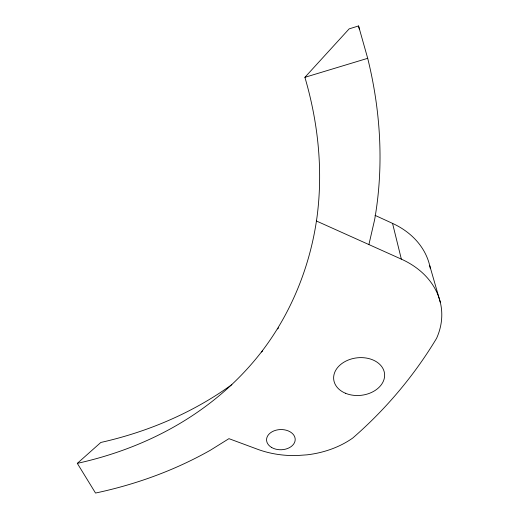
<?xml version="1.0" encoding="UTF-8"?>
<svg xmlns="http://www.w3.org/2000/svg" width="519" height="519" viewBox="0 0 519 519"><rect width="100%" height="100%" fill="white"/><g stroke="black" fill="none" stroke-linecap="round" stroke-linejoin="round"><path stroke-width="0.78" d="M368.899 244.566L374.634 219.706A522.25 408.168 32.2 0 0 367.699 58.316L358.551 25.95L349.144 28.876L304.9 77.325A449.675 350.04 30.9 0 1 317.057 216.734C310.414 265.644 291.522 312.795 261.401 351.999A449.675 350.04 30.9 0 1 77.312 463.363L95.528 493.05A522.25 408.168 32.2 0 0 210.448 450.181L228.944 438.659L257.515 449.246A82.443 60.36 -2.6 0 0 296.816 455.552L307.008 454.839A82.443 60.36 -2.6 0 0 352.816 437.984C385.688 409.413 414.136 375.698 436.563 338.356A88.866 68.612 -7.7 0 0 401.349 259.137L392.546 223.384L375.01 215.333M77.312 463.363L100.822 442.46A472.29 378.773 33.9 0 0 231.863 384.618M277.431 328.942L278.658 327.917M261.401 351.999L262.646 350.967M304.9 77.325L367.699 58.316M316.279 220.932L401.349 259.137M429.687 265.475L440.346 302.473M358.551 25.95A483.105 387.628 34.2 0 1 359.323 29.129M392.546 223.384A84.078 66.945 -8.6 0 1 430.342 268.647M271.645 447.488A14.331 10.108 -1.3 0 0 294.98 441.267A14.331 10.108 -1.3 0 0 275.991 430.206A14.331 10.108 -1.3 0 0 271.645 447.488M345.349 393.207A25.587 18.853 -6.6 0 0 384.611 376.119A25.587 18.853 -6.6 0 0 347.425 360.387A25.587 18.853 -6.6 0 0 345.349 393.207"/></g></svg>
